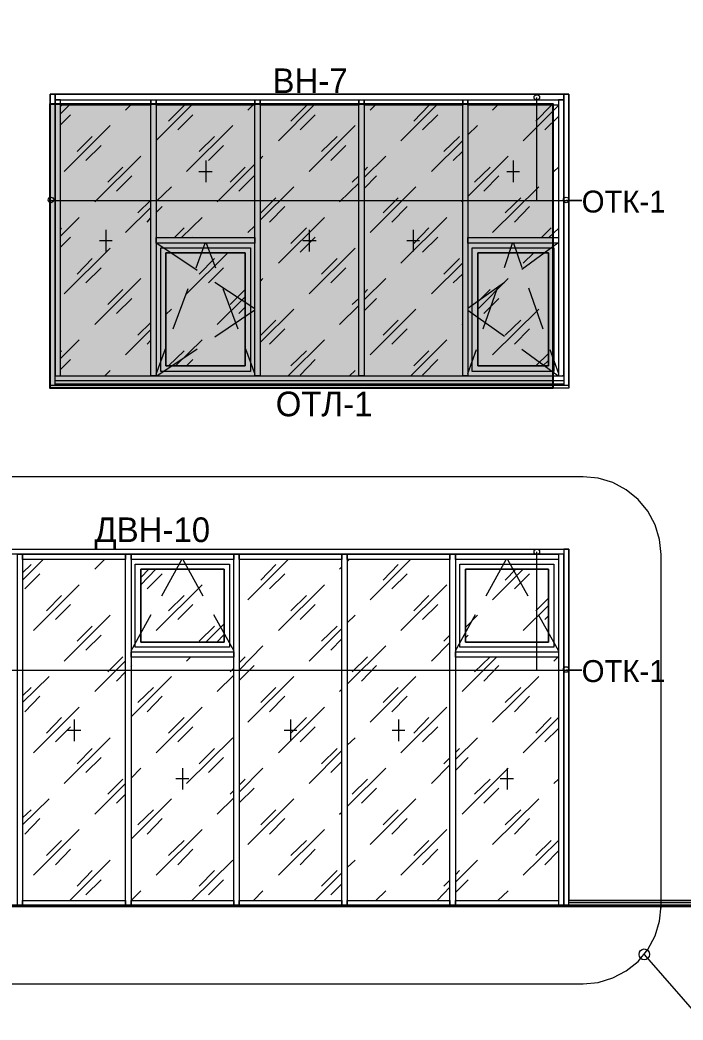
# Model space of a CAD drawing. Header units: millimetres. Extents: x 2294 to 908349, y -83289 to 219220.
# Drawn here: x 339899 to 346227, y 65981 to 75524 of the extents above; entities that cross this region are included whole.
import ezdxf

# ---------------------------------------------------------------- set-up
doc = ezdxf.new("R2010")
doc.units = ezdxf.units.MM
doc.layers.add('PDF _Геометрия', color=7, linetype='Continuous')
doc.layers.add('PDF _Текст', color=7, linetype='Continuous')

msp = doc.modelspace()

# ---------------------------------------------------------------- hatches: boundary and pattern name
at = {"transparency": 33554551}
h = msp.add_hatch(color=3, dxfattribs=at)
h.dxf.hatch_style = 1
h.paths.add_polyline_path([(340185.4, 74723), (344985.7, 74723), (344985.7, 72009.6), (340185.4, 72009.6)])

# ---------------------------------------------------------------- linework, layer by layer
msp.add_lwpolyline([(340185.4, 74723), (344985.7, 74723), (344985.7, 72009.6), (340185.4, 72009.6)], close=True)
at = {"layer": 'PDF _Геометрия', "lineweight": 9}
for points in [[(317361.4, 81321.1), (317361.4, 67122.2), (337085.9, 67122.2), (337085.9, 70475.2), (345138.4, 70475.2), (345138.4, 67122.2), (346379.9, 67122.2), (346379.9, 70475.2), (354432.3, 70475.2), (354432.3, 67122.2), (355673.9, 67122.2), (355673.9, 70475.2), (366825.8, 70475.2), (366825.8, 67122.2), (367923, 67122.2), (367923, 81321.1), (367923, 67069.8)], [(340233.5, 72035.9), (340233.5, 72105.8), (340233.5, 73421.6), (340233.5, 74737.5), (340233.5, 74816.2), (340233.5, 74763.7), (340233.5, 73421.6), (340233.5, 72127.7), (340285.9, 72127.7), (340285.9, 73421.6), (340285.9, 74763.7), (340233.5, 74763.7), (340259.7, 74763.7), (341173.4, 74763.7), (342165.7, 74763.7), (343158.1, 74763.7), (344150.4, 74763.7), (345064.1, 74763.7), (345090.3, 74763.7), (345090.3, 74816.2), (345064.1, 74816.2), (344150.4, 74816.2), (343158.1, 74816.2), (342165.7, 74816.2), (341173.4, 74816.2), (340259.7, 74816.2), (340233.5, 74816.2), (340185.4, 74816.2), (340185.4, 74737.5), (340185.4, 73421.6), (340185.4, 72105.8), (340185.4, 72027.1), (340185.4, 74816.2), (345138.4, 74816.2), (345138.4, 72027.1), (345138.4, 72105.8), (345138.4, 73421.6), (345138.4, 74737.5), (345138.4, 74816.2), (345090.3, 74816.2), (345090.3, 74737.5), (345090.3, 73421.6), (345090.3, 74763.7), (345037.8, 74763.7), (345037.8, 73421.6), (345037.8, 72127.7), (345090.3, 72127.7), (345090.3, 73421.6), (345090.3, 72105.8), (345090.3, 72035.9)], [(344828, 74785.6), (344828, 73802), (345260.8, 73802), (345112.1, 73802)], [(340285.9, 74628.2), (340369, 74711.3)], [(340285.9, 74698.1), (340294.7, 74706.9)], [(340906.7, 74663.2), (340954.8, 74711.3)], [(341199.6, 74374.7), (341536.2, 74711.3)], [(341317.6, 74558.3), (341466.3, 74706.9)], [(342073.9, 74663.2), (342122, 74711.3)], [(342366.8, 74370.3), (342703.4, 74711.3)], [(342484.8, 74558.3), (342633.5, 74706.9)], [(343241.1, 74663.2), (343289.2, 74711.3)], [(343534, 74370.3), (343875, 74711.3)], [(343656.4, 74558.3), (343800.7, 74706.9)], [(344408.3, 74663.2), (344456.4, 74711.3)], [(344701.2, 74370.3), (345037.8, 74706.9)], [(344823.6, 74558.3), (344967.9, 74706.9)], [(340285.9, 74523.3), (340382.1, 74619.5)], [(341405, 74475.2), (341549.3, 74619.5)], [(342572.3, 74475.2), (342716.5, 74619.5)], [(343739.5, 74475.2), (343888.1, 74619.5)], [(344906.7, 74475.2), (345037.8, 74602)], [(340320.9, 74077.4), (340758.1, 74518.9)], [(341488.1, 74077.4), (341929.6, 74518.9)], [(342659.7, 74077.4), (343096.8, 74518.9)], [(344172.3, 74427.1), (344264.1, 74518.9)], [(340443.3, 74269.7), (340587.6, 74414)], [(341610.5, 74269.7), (341754.8, 74414)], [(342777.7, 74269.7), (342926.4, 74414)], [(343826.9, 74077.4), (344124.2, 74374.7)], [(343944.9, 74269.7), (344093.6, 74414)], [(340526.4, 74182.3), (340675, 74326.6)], [(341697.9, 74182.3), (341842.2, 74326.6)], [(342865.2, 74182.3), (343009.4, 74326.6)], [(344032.4, 74182.3), (344124.2, 74274.1)], [(344172.3, 74322.2), (344176.6, 74326.6)], [(340613.8, 73788.9), (341051, 74226)], [(341671.7, 74182.3), (341671.7, 73976.8)], [(342191.9, 74195.4), (342218.2, 74226)], [(343184.3, 74020.6), (343389.7, 74226)], [(344172.3, 73841.3), (344557, 74226)], [(344605, 74182.3), (344605, 73976.8)], [(340736.2, 73976.8), (340880.5, 74121.1)], [(341606.1, 74077.4), (341732.9, 74077.4)], [(341781, 73788.9), (342139.5, 74147.3)], [(341903.4, 73976.8), (342047.7, 74121.1)], [(343184.3, 74086.1), (343214.9, 74121.1)], [(344237.8, 73976.8), (344386.5, 74121.1)], [(344543.8, 74077.4), (344666.2, 74077.4)], [(344994.1, 74077.4), (345037.8, 74121.1)], [(340819.3, 73889.4), (340967.9, 74038)], [(341986.5, 73889.4), (342135.1, 74038)], [(342948.2, 73788.9), (343131.8, 73968.1)], [(343070.6, 73976.8), (343131.8, 74038)], [(343184.3, 73915.6), (343302.3, 74038)], [(344325.3, 73889.4), (344469.5, 74038)], [(341199.6, 73793.2), (341343.8, 73933.1)], [(342191.9, 73614), (342511.1, 73933.1)], [(343241.1, 73496), (343678.3, 73933.1)], [(344408.3, 73496), (344849.8, 73933.1)], [(340194.1, 73802), (345260.8, 73802)], [(341024.7, 73683.9), (341147.1, 73806.3)], [(342196.3, 73683.9), (342340.6, 73828.2)], [(343363.5, 73683.9), (343507.8, 73828.2)], [(344119.8, 73788.9), (344119.8, 73793.2)], [(344530.7, 73683.9), (344679.4, 73828.2)], [(340906.7, 73496), (341147.1, 73736.4)], [(341199.6, 73688.3), (341256.4, 73745.1)], [(342279.4, 73596.5), (342428, 73745.1)], [(343446.6, 73596.5), (343595.2, 73745.1)], [(344618.2, 73596.5), (344762.4, 73745.1)], [(340285.9, 73461), (340465.2, 73640.2)], [(341112.2, 73596.5), (341147.1, 73635.9)], [(341440, 73447.9), (341636.7, 73640.2)], [(342366.8, 73203.1), (342804, 73640.2)], [(343534, 73203.1), (343971.2, 73640.2)], [(340285.9, 73526.6), (340294.7, 73539.7)], [(340718.7, 73522.2), (340718.7, 73316.7)], [(341374.4, 73447.9), (341466.3, 73539.7)], [(342073.9, 73496), (342139.5, 73561.5)], [(342484.8, 73391), (342633.5, 73539.7)], [(342659.7, 73522.2), (342659.7, 73316.7)], [(343652, 73522.2), (343652, 73316.7)], [(343656.4, 73391), (343800.7, 73539.7)], [(344876.1, 73447.9), (344967.9, 73539.7)], [(344946, 73447.9), (345037.8, 73535.3)], [(340285.9, 73356.1), (340382.1, 73452.3)], [(340657.5, 73421.6), (340779.9, 73421.6)], [(341204, 73395.4), (341588.7, 73137.5)], [(341544.9, 73447.9), (341549.3, 73452.3)], [(341579.9, 73159.4), (341667.3, 73395.4)], [(341676.1, 73395.4), (341763.5, 73159.4)], [(342572.3, 73308), (342716.5, 73452.3)], [(342598.5, 73421.6), (342725.3, 73421.6)], [(343590.8, 73421.6), (343713.2, 73421.6)], [(343739.5, 73308), (343888.1, 73452.3)], [(344522, 73163.7), (344600.7, 73395.4)], [(344609.4, 73395.4), (344688.1, 73163.7)], [(345033.5, 73395.4), (344688.1, 73141.9)], [(340320.9, 72910.2), (340758.1, 73347.3)], [(341291.4, 73299.2), (341295.8, 73303.6)], [(341488.1, 72910.2), (341881.6, 73303.6)], [(342659.7, 72910.2), (343096.8, 73347.3)], [(344701.2, 73203.1), (344801.8, 73303.6)], [(340443.3, 73098.2), (340587.6, 73246.8)], [(341610.5, 73098.2), (341754.8, 73246.8)], [(342777.7, 73098.2), (342926.4, 73246.8)], [(343826.9, 72910.2), (344124.2, 73207.4)], [(343944.9, 73098.2), (344093.6, 73246.8)], [(340526.4, 73015.1), (340675, 73159.4)], [(341697.9, 73015.1), (341842.2, 73159.4)], [(342865.2, 73015.1), (343009.4, 73159.4)], [(344032.4, 73015.1), (344124.2, 73102.5)], [(340613.8, 72617.3), (341051, 73058.8)], [(341759.1, 73023.8), (342139.5, 72770.3)], [(342191.9, 73028.2), (342218.2, 73058.8)], [(343184.3, 72853.3), (343389.7, 73058.8)], [(344522, 73019.5), (344172.3, 72770.3)], [(344268.4, 72765.9), (344557, 73058.8)], [(340736.2, 72809.6), (340880.5, 72953.9)], [(341361.3, 72577.9), (341505.6, 72962.6)], [(341833.5, 72962.6), (341977.7, 72577.9)], [(341903.4, 72809.6), (342047.7, 72953.9)], [(343184.3, 72918.9), (343214.9, 72953.9)], [(344268.4, 72835.9), (344386.5, 72953.9)], [(344320.9, 72577.9), (344456.4, 72967)], [(344753.7, 72967), (344889.2, 72577.9)], [(340819.3, 72722.2), (340967.9, 72866.5)], [(341781, 72617.3), (342047.7, 72883.9)], [(343070.6, 72809.6), (343131.8, 72866.5)], [(343184.3, 72748.4), (343302.3, 72866.5)], [(344325.3, 72722.2), (344469.5, 72866.5)], [(341291.4, 72713.5), (341343.8, 72765.9)], [(341759.1, 72499.2), (342139.5, 72757.2)], [(341986.5, 72722.2), (342047.7, 72783.4)], [(342191.9, 72446.8), (342511.1, 72765.9)], [(342948.2, 72617.3), (343131.8, 72800.9)], [(343241.1, 72328.8), (343678.3, 72765.9)], [(344522, 72503.6), (344172.3, 72752.8)], [(344408.3, 72328.8), (344849.8, 72765.9)], [(341024.7, 72516.7), (341147.1, 72639.1)], [(342196.3, 72516.7), (342340.6, 72661)], [(343363.5, 72516.7), (343507.8, 72661)], [(344530.7, 72516.7), (344679.4, 72661)], [(340906.7, 72328.8), (341147.1, 72569.2)], [(342279.4, 72429.3), (342428, 72577.9)], [(343446.6, 72429.3), (343595.2, 72577.9)], [(344119.8, 72617.3), (344124.2, 72621.7)], [(344618.2, 72429.3), (344762.4, 72577.9)], [(340285.9, 72293.8), (340465.2, 72473)], [(341112.2, 72429.3), (341147.1, 72468.6)], [(341383.2, 72223.8), (341636.7, 72473)], [(342458.6, 72127.7), (342804, 72473)], [(343630.2, 72127.7), (343971.2, 72473)], [(340285.9, 72359.4), (340294.7, 72368.1)], [(341199.6, 72145.1), (341287, 72385.6)], [(341204, 72127.7), (341588.7, 72385.6)], [(341317.6, 72223.8), (341466.3, 72368.1)], [(342052, 72385.6), (342139.5, 72145.1)], [(342484.8, 72223.8), (342633.5, 72368.1)], [(343656.4, 72223.8), (343800.7, 72368.1)], [(344172.3, 72149.5), (344255.3, 72381.2)], [(345033.5, 72127.7), (344688.1, 72381.2)], [(344823.6, 72223.8), (344941.7, 72341.9)], [(344954.8, 72381.2), (345037.8, 72149.5)], [(340285.9, 72188.9), (340382.1, 72285)], [(341488.1, 72223.8), (341549.3, 72285)], [(342572.3, 72136.4), (342716.5, 72285)], [(343739.5, 72136.4), (343888.1, 72285)], [(344889.2, 72223.8), (344941.7, 72276.3)], [(340710, 72127.7), (340758.1, 72180.1)], [(343044.4, 72127.7), (343096.8, 72180.1)], [(345064.1, 72079.6), (344150.4, 72079.6), (343158.1, 72079.6), (342165.7, 72079.6), (341173.4, 72079.6), (340259.7, 72079.6), (340233.5, 72079.6), (340233.5, 72127.7), (340259.7, 72127.7), (341173.4, 72127.7), (342165.7, 72127.7), (343158.1, 72127.7), (344150.4, 72127.7), (345064.1, 72127.7)], [(345090.3, 72079.6), (340233.5, 72079.6)], [(345090.3, 72127.7), (345077.2, 72127.7)], [(345138.4, 72040.2), (345138.4, 72035.9), (340185.4, 72035.9), (340185.4, 72040.2)], [(345138.4, 72035.9), (345138.4, 72009.6), (340185.4, 72009.6), (340185.4, 72035.9)], [(340185.4, 72014), (340185.4, 72018.4)], [(345090.3, 72049), (340233.5, 72049), (345090.3, 72049)], [(345090.3, 72049), (340233.5, 72049)], [(345138.4, 72018.4), (345138.4, 72014)], [(346017.1, 67047.9), (346017.1, 70422.7), (346003.9, 70567), (345960.2, 70706.9), (345890.3, 70838), (345798.5, 70947.3), (345684.8, 71039.1), (345558, 71109.1), (345418.2, 71152.8), (345273.9, 71165.9), (337260.8, 71165.9), (337116.5, 71152.8), (336976.6, 71109.1), (336849.9, 71039.1), (336736.2, 70947.3), (336644.4, 70838), (336574.5, 70706.9), (336530.7, 70567), (336517.6, 70422.7), (336517.6, 67087.2)], [(339022.5, 70475.2), (339901.2, 70475.2), (340932.9, 70475.2), (341964.6, 70475.2), (342996.3, 70475.2), (344028, 70475.2), (345064.1, 70475.2), (345090.3, 70475.2), (345090.3, 70427.1), (345064.1, 70427.1), (344028, 70427.1), (342996.3, 70427.1), (341964.6, 70427.1), (340932.9, 70427.1), (339901.2, 70427.1), (339022.5, 70427.1)], [(344828, 70449), (344828, 69321.1), (345260.8, 69321.1), (345112.1, 69321.1)], [(345090.3, 67069.8), (345090.3, 69469.7), (345090.3, 67069.8), (345138.4, 67069.8), (345138.4, 69469.7), (345138.4, 70400.9), (345138.4, 70475.2), (345090.3, 70475.2), (345090.3, 70400.9), (345090.3, 70427.1), (345037.8, 70427.1), (345037.8, 70400.9), (345037.8, 69469.7), (345037.8, 67069.8)], [(339923.1, 70177.9), (340119.8, 70374.7)], [(340613.8, 70282.9), (340705.6, 70374.7)], [(341252, 70029.3), (341444.4, 70374.7)], [(341453.1, 70374.7), (341645.5, 70029.3)], [(342073.9, 69990), (342458.6, 70374.7)], [(343022.5, 70357.2), (343040, 70374.7)], [(343241.1, 69990), (343625.8, 70374.7)], [(344347.1, 70029.3), (344539.5, 70374.7)], [(344552.6, 70374.7), (344744.9, 70029.3)], [(339923.1, 70247.9), (340006.1, 70326.6)], [(339944.9, 70094.9), (340089.2, 70239.1)], [(341051, 70134.2), (341195.2, 70282.9)], [(341051, 70204.2), (341129.6, 70282.9)], [(341112.2, 70094.9), (341256.4, 70239.1)], [(342196.3, 70177.9), (342340.6, 70326.6)], [(342279.4, 70094.9), (342428, 70239.1)], [(342948.2, 70282.9), (342970.1, 70304.7)], [(343363.5, 70177.9), (343507.8, 70326.6)], [(343446.6, 70094.9), (343595.2, 70239.1)], [(344408.3, 69990), (344701.2, 70282.9)], [(344530.7, 70177.9), (344631.3, 70282.9)], [(344618.2, 70094.9), (344762.4, 70239.1)], [(340028, 69697.1), (340465.2, 70134.2)], [(341199.6, 69697.1), (341636.7, 70134.2)], [(342366.8, 69697.1), (342804, 70134.2)], [(343534, 69697.1), (343971.2, 70134.2)], [(340150.4, 69885), (340294.7, 70033.7)], [(341317.6, 69885), (341466.3, 70033.7)], [(342484.8, 69885), (342633.5, 70033.7)], [(343656.4, 69885), (343800.7, 70033.7)], [(344823.6, 69885), (344941.7, 70007.5)], [(340237.8, 69802), (340382.1, 69946.2)], [(341405, 69802), (341549.3, 69946.2)], [(342572.3, 69802), (342716.5, 69946.2)], [(343739.5, 69802), (343888.1, 69946.2)], [(344701.2, 69697.1), (344941.7, 69937.5)], [(340320.9, 69404.2), (340758.1, 69845.7)], [(340959.1, 69504.7), (341151.5, 69850.1)], [(341671.7, 69587.8), (341846.6, 69762.6)], [(341746, 69850.1), (341938.4, 69504.7)], [(343022.5, 69771.4), (343096.8, 69845.7)], [(344054.2, 69504.7), (344246.6, 69850.1)], [(344150.4, 69727.7), (344264.1, 69845.7)], [(344845.5, 69850.1), (345037.8, 69504.7)], [(344906.7, 69802), (344941.7, 69837)], [(340443.3, 69596.5), (340587.6, 69740.8)], [(341610.5, 69596.5), (341754.8, 69740.8)], [(342659.7, 69404.2), (342970.1, 69718.9)], [(342777.7, 69596.5), (342926.4, 69740.8)], [(340526.4, 69509.1), (340675, 69653.4)], [(341776.6, 69587.8), (341842.2, 69653.4)], [(342865.2, 69509.1), (342970.1, 69618.4)], [(343826.9, 69404.2), (344001.8, 69583.4)], [(343944.9, 69596.5), (344001.8, 69653.4)], [(344150.4, 69627.1), (344176.6, 69653.4)], [(341990.8, 69321.1), (342218.2, 69552.8)], [(343022.5, 69185.6), (343389.7, 69552.8)], [(340613.8, 69115.6), (340906.7, 69408.5)], [(340736.2, 69303.6), (340880.5, 69447.9)], [(341488.1, 69404.2), (341527.5, 69443.5)], [(341990.8, 69391.1), (342047.7, 69447.9)], [(343070.6, 69303.6), (343214.9, 69447.9)], [(344119.8, 69115.6), (344447.7, 69443.5)], [(344237.8, 69303.6), (344382.1, 69443.5)], [(344994.1, 69404.2), (345033.5, 69443.5)], [(337107.8, 69321.1), (345260.8, 69321.1)], [(340819.3, 69216.2), (340906.7, 69303.6)], [(340959.1, 69356.1), (340967.9, 69364.8)], [(341903.4, 69303.6), (341938.4, 69338.6)], [(341990.8, 69220.6), (342135.1, 69364.8)], [(343158.1, 69216.2), (343302.3, 69364.8)], [(344325.3, 69216.2), (344469.5, 69364.8)], [(339923.1, 69010.7), (340176.6, 69259.9)], [(340959.1, 68875.2), (341343.8, 69259.9)], [(341781, 69115.6), (341938.4, 69273)], [(342073.9, 68822.8), (342511.1, 69259.9)], [(343241.1, 68822.8), (343678.3, 69259.9)], [(344408.3, 68822.8), (344849.8, 69259.9)], [(339923.1, 69076.3), (340006.1, 69155)], [(341024.7, 69010.7), (341173.4, 69155)], [(342196.3, 69010.7), (342340.6, 69155)], [(342948.2, 69115.6), (342970.1, 69137.5)], [(343363.5, 69010.7), (343507.8, 69155)], [(344530.7, 69010.7), (344679.4, 69155)], [(339944.9, 68923.3), (340089.2, 69071.9)], [(341112.2, 68923.3), (341256.4, 69071.9)], [(342279.4, 68923.3), (342428, 69071.9)], [(343446.6, 68923.3), (343595.2, 69071.9)], [(344618.2, 68923.3), (344762.4, 69071.9)], [(340028, 68529.9), (340465.2, 68967)], [(341199.6, 68529.9), (341636.7, 68967)], [(342366.8, 68529.9), (342804, 68967)], [(343534, 68529.9), (343971.2, 68967)], [(340150.4, 68717.8), (340294.7, 68866.5)], [(340417.1, 68849), (340417.1, 68643.5)], [(341317.6, 68717.8), (341466.3, 68866.5)], [(342480.5, 68849), (342480.5, 68643.5)], [(342484.8, 68717.8), (342633.5, 68866.5)], [(343512.1, 68849), (343512.1, 68643.5)], [(343656.4, 68717.8), (343800.7, 68866.5)], [(344701.2, 68529.9), (345037.8, 68866.5)], [(344823.6, 68717.8), (344967.9, 68866.5)], [(340237.8, 68634.8), (340382.1, 68779)], [(340351.5, 68748.4), (340478.3, 68748.4)], [(341405, 68634.8), (341549.3, 68779)], [(342419.3, 68748.4), (342541.7, 68748.4)], [(342572.3, 68634.8), (342716.5, 68779)], [(343450.9, 68748.4), (343573.3, 68748.4)], [(343739.5, 68634.8), (343888.1, 68779)], [(344906.7, 68634.8), (345037.8, 68761.6)], [(340320.9, 68237), (340758.1, 68674.1)], [(341488.1, 68237), (341929.6, 68674.1)], [(343022.5, 68604.2), (343096.8, 68674.1)], [(344054.2, 68468.7), (344264.1, 68674.1)], [(340443.3, 68424.9), (340587.6, 68573.6)], [(341610.5, 68424.9), (341754.8, 68573.6)], [(342659.7, 68237), (342970.1, 68551.7)], [(342777.7, 68424.9), (342926.4, 68573.6)], [(344054.2, 68534.2), (344093.6, 68573.6)], [(340526.4, 68341.9), (340675, 68486.1)], [(341697.9, 68341.9), (341842.2, 68486.1)], [(342865.2, 68341.9), (342970.1, 68446.8)], [(343944.9, 68424.9), (344001.8, 68481.8)], [(344054.2, 68363.7), (344176.6, 68486.1)], [(340959.1, 68289.4), (341051, 68385.6)], [(341448.8, 68385.6), (341448.8, 68180.1)], [(341990.8, 68153.9), (342218.2, 68385.6)], [(343022.5, 68018.4), (343389.7, 68385.6)], [(343826.9, 68237), (344001.8, 68416.2)], [(344119.8, 67944.1), (344557, 68385.6)], [(344548.2, 68385.6), (344548.2, 68180.1)], [(340613.8, 67944.1), (340906.7, 68237)], [(340736.2, 68136.4), (340880.5, 68280.7)], [(341387.6, 68285), (341510, 68285)], [(341990.8, 68223.8), (342047.7, 68280.7)], [(343070.6, 68136.4), (343214.9, 68280.7)], [(344237.8, 68136.4), (344386.5, 68280.7)], [(344482.6, 68285), (344609.4, 68285)], [(344994.1, 68237), (345037.8, 68280.7)], [(340959.1, 68188.9), (340967.9, 68193.2)], [(341903.4, 68136.4), (341938.4, 68171.4)], [(341990.8, 68053.4), (342135.1, 68193.2)], [(343158.1, 68049), (343302.3, 68193.2)], [(344325.3, 68049), (344469.5, 68193.2)], [(339923.1, 67843.5), (340176.6, 68092.7)], [(340819.3, 68049), (340906.7, 68136.4)], [(340959.1, 67708), (341343.8, 68092.7)], [(341781, 67944.1), (341938.4, 68101.4)], [(342073.9, 67655.5), (342511.1, 68092.7)], [(343241.1, 67655.5), (343678.3, 68092.7)], [(344408.3, 67655.5), (344849.8, 68092.7)], [(339923.1, 67909.1), (340006.1, 67987.8)], [(341024.7, 67843.5), (341173.4, 67987.8)], [(342196.3, 67843.5), (342340.6, 67987.8)], [(342948.2, 67944.1), (342970.1, 67965.9)], [(343363.5, 67843.5), (343507.8, 67987.8)], [(344530.7, 67843.5), (344679.4, 67987.8)], [(339944.9, 67756.1), (340089.2, 67904.7)], [(341112.2, 67756.1), (341256.4, 67904.7)], [(342279.4, 67756.1), (342428, 67904.7)], [(343446.6, 67756.1), (343595.2, 67904.7)], [(344618.2, 67756.1), (344762.4, 67904.7)], [(340028, 67362.6), (340465.2, 67799.8)], [(341199.6, 67362.6), (341636.7, 67799.8)], [(342366.8, 67362.6), (342804, 67799.8)], [(343534, 67362.6), (343971.2, 67799.8)], [(340150.4, 67550.6), (340294.7, 67694.9)], [(341317.6, 67550.6), (341466.3, 67694.9)], [(342484.8, 67550.6), (342633.5, 67694.9)], [(343656.4, 67550.6), (343800.7, 67694.9)], [(344701.2, 67362.6), (345037.8, 67694.9)], [(344823.6, 67550.6), (344967.9, 67694.9)], [(340237.8, 67463.2), (340382.1, 67611.8)], [(341405, 67463.2), (341549.3, 67611.8)], [(342572.3, 67463.2), (342716.5, 67611.8)], [(343739.5, 67463.2), (343888.1, 67611.8)], [(344906.7, 67463.2), (345037.8, 67594.3)], [(340373.4, 67122.2), (340758.1, 67506.9)], [(341540.6, 67122.2), (341929.6, 67506.9)], [(343022.5, 67437), (343096.8, 67506.9)], [(344054.2, 67297.1), (344264.1, 67506.9)], [(340443.3, 67257.7), (340587.6, 67406.4)], [(341610.5, 67257.7), (341754.8, 67406.4)], [(342707.8, 67122.2), (342970.1, 67384.5)], [(342777.7, 67257.7), (342926.4, 67406.4)], [(344054.2, 67367), (344093.6, 67406.4)], [(340526.4, 67174.7), (340675, 67318.9)], [(341697.9, 67174.7), (341842.2, 67318.9)], [(342865.2, 67174.7), (342970.1, 67279.6)], [(343944.9, 67257.7), (344001.8, 67314.6)], [(344054.2, 67196.5), (344176.6, 67318.9)], [(340959.1, 67122.2), (341938.4, 67122.2), (341938.4, 67069.8), (340959.1, 67069.8), (340959.1, 67122.2), (341051, 67214)], [(342126.4, 67122.2), (342218.2, 67214)], [(343293.6, 67122.2), (343389.7, 67214)], [(343879.4, 67122.2), (344001.8, 67249)], [(344460.8, 67122.2), (344557, 67214)], [(345138.4, 67122.2), (346379.9, 67122.2), (346379.9, 67100.4), (345138.4, 67100.4)], [(336517.6, 67069.8), (336530.7, 66925.5), (336574.5, 66785.6), (336644.4, 66654.5), (336736.2, 66540.8), (336849.9, 66449), (336976.6, 66383.4), (337116.5, 66339.7), (337260.8, 66326.6), (345273.9, 66326.6), (345418.2, 66339.7), (345558, 66383.4), (345684.8, 66449), (345798.5, 66540.8), (345890.3, 66654.5), (345960.2, 66785.6), (346003.9, 66925.5), (346017.1, 67069.8)], [(345855.3, 66606.4), (346401.8, 65981.2), (346725.3, 65981.2)]]:
    msp.add_lwpolyline(points, dxfattribs=at)
for points in [[(341147.1, 74711.3), (340285.9, 74711.3), (340285.9, 74763.7), (341147.1, 74763.7)], [(341147.1, 73421.6), (341147.1, 74763.7), (341199.6, 74763.7), (341199.6, 73421.6), (341199.6, 72127.7), (341147.1, 72127.7)], [(342139.5, 74711.3), (341199.6, 74711.3), (341199.6, 74763.7), (342139.5, 74763.7)], [(342139.5, 73421.6), (342139.5, 74763.7), (342191.9, 74763.7), (342191.9, 73421.6), (342191.9, 72127.7), (342139.5, 72127.7)], [(343131.8, 74711.3), (342191.9, 74711.3), (342191.9, 74763.7), (343131.8, 74763.7)], [(343131.8, 73421.6), (343131.8, 74763.7), (343184.3, 74763.7), (343184.3, 73421.6), (343184.3, 72127.7), (343131.8, 72127.7)], [(344124.2, 74711.3), (343184.3, 74711.3), (343184.3, 74763.7), (344124.2, 74763.7)], [(344124.2, 73421.6), (344124.2, 74763.7), (344172.3, 74763.7), (344172.3, 73421.6), (344172.3, 72127.7), (344124.2, 72127.7)], [(345037.8, 74711.3), (344172.3, 74711.3), (344172.3, 74763.7), (345037.8, 74763.7)], [(342139.5, 73395.4), (341199.6, 73395.4), (341199.6, 73447.9), (342139.5, 73447.9)], [(345037.8, 73395.4), (344172.3, 73395.4), (344172.3, 73447.9), (345037.8, 73447.9)], [(341243.3, 73351.7), (342100.1, 73351.7), (342100.1, 72171.4), (341243.3, 72171.4)], [(342100.1, 73351.7), (342100.1, 72171.4), (341243.3, 72171.4), (341243.3, 73351.7)], [(342047.7, 73303.6), (341291.4, 73303.6), (341291.4, 72223.8), (342047.7, 72223.8)], [(341291.4, 72223.8), (341291.4, 73303.6), (342047.7, 73303.6), (342047.7, 72223.8)], [(344216, 73351.7), (344994.1, 73351.7), (344994.1, 72171.4), (344216, 72171.4)], [(344994.1, 73351.7), (344994.1, 72171.4), (344216, 72171.4), (344216, 73351.7)], [(344941.7, 73303.6), (344268.4, 73303.6), (344268.4, 72223.8), (344941.7, 72223.8)], [(344268.4, 72223.8), (344268.4, 73303.6), (344941.7, 73303.6), (344941.7, 72223.8)], [(339875, 70400.9), (339875, 70427.1), (339923.1, 70427.1), (339923.1, 70400.9), (339923.1, 69469.7), (339923.1, 67069.8), (339875, 67069.8), (339875, 69469.7)], [(340906.7, 70374.7), (339923.1, 70374.7), (339923.1, 70427.1), (340906.7, 70427.1)], [(340906.7, 70400.9), (340906.7, 70427.1), (340959.1, 70427.1), (340959.1, 70400.9), (340959.1, 69469.7), (340959.1, 67069.8), (340906.7, 67069.8), (340906.7, 69469.7)], [(341938.4, 70374.7), (340959.1, 70374.7), (340959.1, 70427.1), (341938.4, 70427.1)], [(341938.4, 70400.9), (341938.4, 70427.1), (341990.8, 70427.1), (341990.8, 70400.9), (341990.8, 69469.7), (341990.8, 67069.8), (341938.4, 67069.8), (341938.4, 69469.7)], [(342970.1, 70374.7), (341990.8, 70374.7), (341990.8, 70427.1), (342970.1, 70427.1)], [(342970.1, 70400.9), (342970.1, 70427.1), (343022.5, 70427.1), (343022.5, 70400.9), (343022.5, 69469.7), (343022.5, 67069.8), (342970.1, 67069.8), (342970.1, 69469.7)], [(344001.8, 70374.7), (343022.5, 70374.7), (343022.5, 70427.1), (344001.8, 70427.1)], [(344001.8, 70400.9), (344001.8, 70427.1), (344054.2, 70427.1), (344054.2, 70400.9), (344054.2, 69469.7), (344054.2, 67069.8), (344001.8, 67069.8), (344001.8, 69469.7)], [(345037.8, 70374.7), (344054.2, 70374.7), (344054.2, 70427.1), (345037.8, 70427.1)], [(345090.3, 69469.7), (345090.3, 70400.9)], [(340998.5, 70330.9), (341899, 70330.9), (341899, 69539.7), (340998.5, 69539.7)], [(341899, 70330.9), (341899, 69539.7), (340998.5, 69539.7), (340998.5, 70330.9)], [(341846.6, 70282.9), (341051, 70282.9), (341051, 69587.8), (341846.6, 69587.8)], [(341051, 69587.8), (341051, 70282.9), (341846.6, 70282.9), (341846.6, 69587.8)], [(344097.9, 70330.9), (344994.1, 70330.9), (344994.1, 69539.7), (344097.9, 69539.7)], [(344994.1, 70330.9), (344994.1, 69539.7), (344097.9, 69539.7), (344097.9, 70330.9)], [(344941.7, 70282.9), (344150.4, 70282.9), (344150.4, 69587.8), (344941.7, 69587.8)], [(344150.4, 69587.8), (344150.4, 70282.9), (344941.7, 70282.9), (344941.7, 69587.8)], [(341938.4, 69443.5), (340959.1, 69443.5), (340959.1, 69496), (341938.4, 69496)], [(345037.8, 69443.5), (344054.2, 69443.5), (344054.2, 69496), (345037.8, 69496)], [(339923.1, 67122.2), (340906.7, 67122.2), (340906.7, 67069.8), (339923.1, 67069.8)], [(341990.8, 67122.2), (342970.1, 67122.2), (342970.1, 67069.8), (341990.8, 67069.8)], [(343022.5, 67122.2), (344001.8, 67122.2), (344001.8, 67069.8), (343022.5, 67069.8)], [(344054.2, 67122.2), (345037.8, 67122.2), (345037.8, 67069.8), (344054.2, 67069.8)], [(345138.4, 67122.2), (346379.9, 67122.2)]]:
    msp.add_lwpolyline(points, close=True, dxfattribs=at)
at = {"layer": 'PDF _Геометрия', "lineweight": 40}
msp.add_lwpolyline([(412198.3, 67069.8), (316919.9, 67069.8)], dxfattribs=at)
at = {"layer": 'PDF _Геометрия', "lineweight": 9}
for points in [[(344806.1, 74785.6), (344806.1, 74803.1), (344814.9, 74811.8), (344832.4, 74811.8)], [(344806.1, 74785.6), (344806.1, 74803.1), (344814.9, 74811.8), (344832.4, 74811.8)], [(344832.4, 74759.4), (344814.9, 74759.4), (344806.1, 74772.5), (344806.1, 74785.6)], [(344832.4, 74759.4), (344814.9, 74759.4), (344806.1, 74772.5), (344806.1, 74785.6)], [(344832.4, 74811.8), (344845.5, 74811.8), (344858.6, 74803.1), (344858.6, 74785.6)], [(344832.4, 74811.8), (344845.5, 74811.8), (344858.6, 74803.1), (344858.6, 74785.6)], [(344858.6, 74785.6), (344858.6, 74772.5), (344845.5, 74759.4), (344832.4, 74759.4)], [(344858.6, 74785.6), (344858.6, 74772.5), (344845.5, 74759.4), (344832.4, 74759.4)], [(340167.9, 73806.3), (340167.9, 73823.8), (340176.6, 73832.6), (340194.1, 73832.6)], [(340167.9, 73806.3), (340167.9, 73823.8), (340176.6, 73832.6), (340194.1, 73832.6)], [(340194.1, 73780.1), (340176.6, 73780.1), (340167.9, 73793.2), (340167.9, 73806.3)], [(340194.1, 73780.1), (340176.6, 73780.1), (340167.9, 73793.2), (340167.9, 73806.3)], [(340194.1, 73832.6), (340207.2, 73832.6), (340220.4, 73823.8), (340220.4, 73806.3)], [(340194.1, 73832.6), (340207.2, 73832.6), (340220.4, 73823.8), (340220.4, 73806.3)], [(340220.4, 73806.3), (340220.4, 73793.2), (340207.2, 73780.1), (340194.1, 73780.1)], [(340220.4, 73806.3), (340220.4, 73793.2), (340207.2, 73780.1), (340194.1, 73780.1)], [(345085.9, 73806.3), (345085.9, 73823.8), (345094.7, 73832.6), (345112.1, 73832.6)], [(345085.9, 73806.3), (345085.9, 73823.8), (345094.7, 73832.6), (345112.1, 73832.6)], [(345112.1, 73780.1), (345094.7, 73780.1), (345085.9, 73793.2), (345085.9, 73806.3)], [(345112.1, 73780.1), (345094.7, 73780.1), (345085.9, 73793.2), (345085.9, 73806.3)], [(345112.1, 73832.6), (345125.3, 73832.6), (345138.4, 73823.8), (345138.4, 73806.3)], [(345112.1, 73832.6), (345125.3, 73832.6), (345138.4, 73823.8), (345138.4, 73806.3)], [(345138.4, 73806.3), (345138.4, 73793.2), (345125.3, 73780.1), (345112.1, 73780.1)], [(345138.4, 73806.3), (345138.4, 73793.2), (345125.3, 73780.1), (345112.1, 73780.1)], [(344806.1, 70449), (344806.1, 70466.5), (344814.9, 70475.2), (344832.4, 70475.2)], [(344806.1, 70449), (344806.1, 70466.5), (344814.9, 70475.2), (344832.4, 70475.2)], [(344832.4, 70422.7), (344814.9, 70422.7), (344806.1, 70435.9), (344806.1, 70449)], [(344832.4, 70422.7), (344814.9, 70422.7), (344806.1, 70435.9), (344806.1, 70449)], [(344832.4, 70475.2), (344845.5, 70475.2), (344858.6, 70466.5), (344858.6, 70449)], [(344832.4, 70475.2), (344845.5, 70475.2), (344858.6, 70466.5), (344858.6, 70449)], [(344858.6, 70449), (344858.6, 70435.9), (344845.5, 70422.7), (344832.4, 70422.7)], [(344858.6, 70449), (344858.6, 70435.9), (344845.5, 70422.7), (344832.4, 70422.7)], [(345085.9, 69325.5), (345085.9, 69343), (345094.7, 69351.7), (345112.1, 69351.7)], [(345085.9, 69325.5), (345085.9, 69343), (345094.7, 69351.7), (345112.1, 69351.7)], [(345112.1, 69299.3), (345094.7, 69299.3), (345085.9, 69312.4), (345085.9, 69325.5)], [(345112.1, 69299.3), (345094.7, 69299.3), (345085.9, 69312.4), (345085.9, 69325.5)], [(345112.1, 69351.7), (345125.3, 69351.7), (345138.4, 69343), (345138.4, 69325.5)], [(345112.1, 69351.7), (345125.3, 69351.7), (345138.4, 69343), (345138.4, 69325.5)], [(345138.4, 69325.5), (345138.4, 69312.4), (345125.3, 69299.3), (345112.1, 69299.3)], [(345138.4, 69325.5), (345138.4, 69312.4), (345125.3, 69299.3), (345112.1, 69299.3)], [(345807.2, 66606.4), (345807.2, 66637), (345829.1, 66658.8), (345855.3, 66658.8)], [(345807.2, 66606.4), (345807.2, 66637), (345829.1, 66658.8), (345855.3, 66658.8)], [(345855.3, 66658.8), (345881.5, 66658.8), (345907.8, 66637), (345907.8, 66606.4)], [(345855.3, 66658.8), (345881.5, 66658.8), (345907.8, 66637), (345907.8, 66606.4)], [(345855.3, 66553.9), (345829.1, 66553.9), (345807.2, 66580.1), (345807.2, 66606.4)], [(345855.3, 66553.9), (345829.1, 66553.9), (345807.2, 66580.1), (345807.2, 66606.4)], [(345907.8, 66606.4), (345907.8, 66580.1), (345881.5, 66553.9), (345855.3, 66553.9)], [(345907.8, 66606.4), (345907.8, 66580.1), (345881.5, 66553.9), (345855.3, 66553.9)]]:
    msp.add_open_spline(points, degree=3, dxfattribs=at)

# ---------------------------------------------------------------- texts
at = {"layer": 'PDF _Текст', "attachment_point": 4, "style": ''}
for s, insert, char_height in [('ВН-7', (342309.2, 74944.8), 235.29), ('ОТК-1', (345259.9, 73790.2), 209.3), ('ОТЛ-1', (342339.6, 71858.6), 235.29), ('ДВН-10', (340608.7, 70625.8), 235.29), ('ОТК-1', (345259.9, 69309.4), 209.3)]:
    msp.add_mtext(s, dxfattribs=dict(at, insert=insert, char_height=char_height))

doc.saveas('drawing.dxf')
